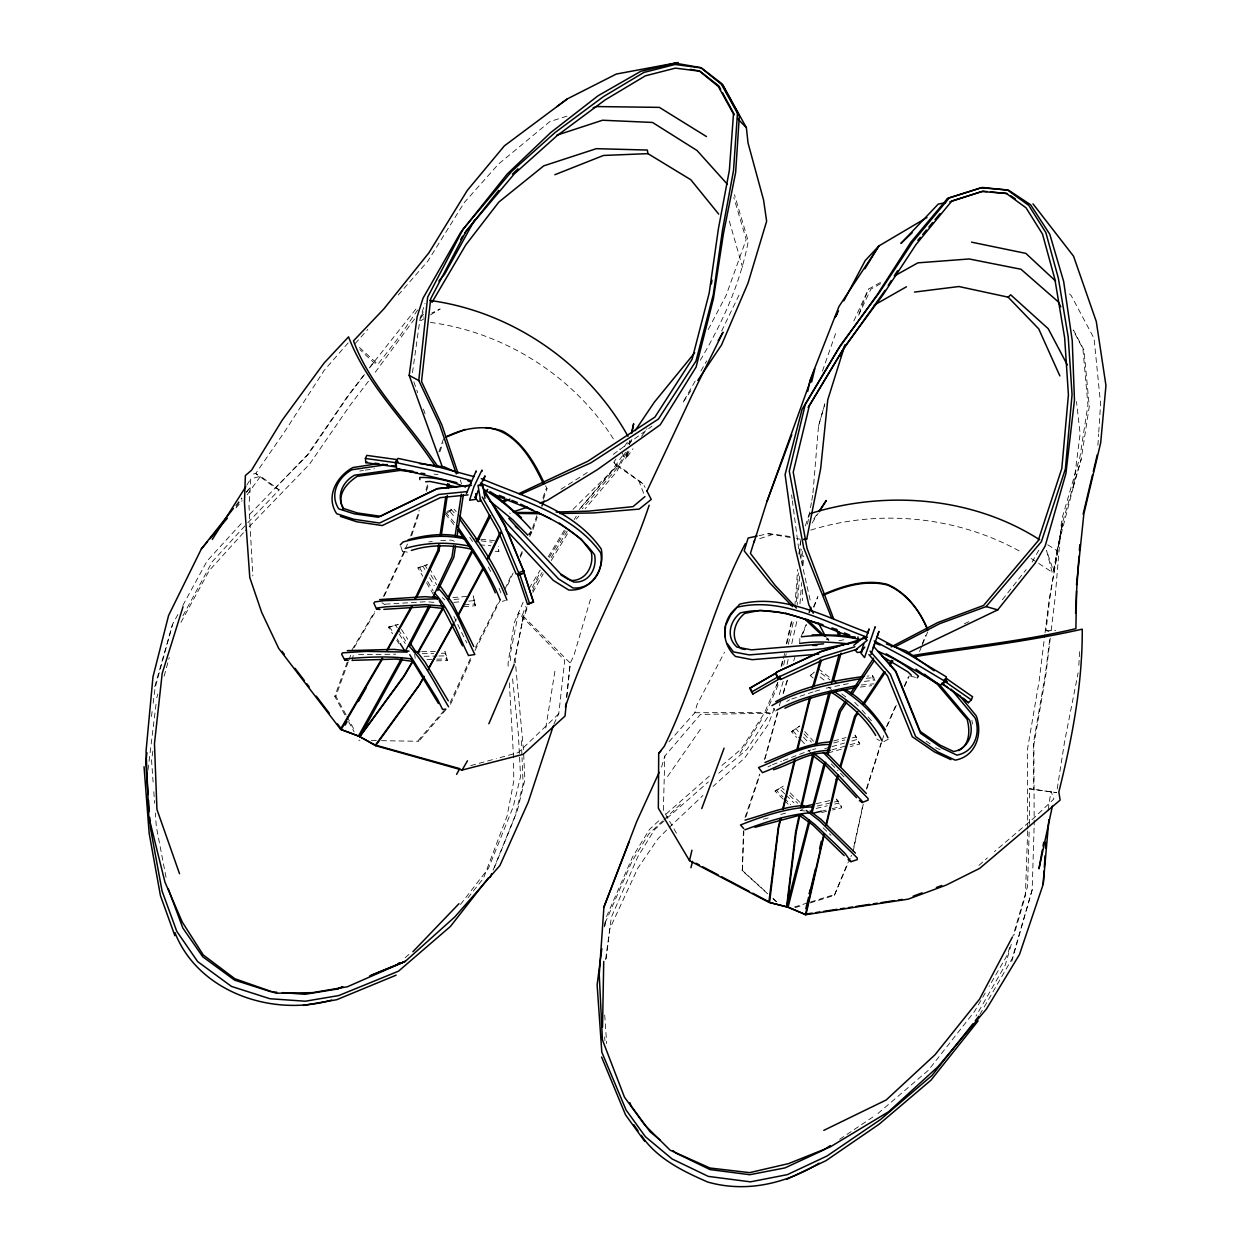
<?xml version="1.0" encoding="UTF-8"?>
<svg xmlns="http://www.w3.org/2000/svg" width="1250" height="1250" viewBox="0 0 1250 1250"><rect width="100%" height="100%" fill="white"/><g stroke="black" fill="none" stroke-linecap="round" stroke-linejoin="round"><path stroke-width="0.75" stroke-dasharray="5 3.75" d="M799.75 643.484L799.828 637.094L799.25 639.266M663.359 810.406L664.828 756.047L700.469 714.422L770.141 713.219L747.016 749.406L717.281 774.422M1029.141 832.016L1027.562 886.359L1012.953 936.172M1029.375 824.25L1029.406 788.766L1056.609 792.641L1029.406 788.766M1011.766 961.422L1032.172 889.859L1034.125 826.938M1034.172 825.016L1033.891 744.656L1045.812 675.094L1050.25 638.281M1027.672 830.812L1025.391 895.703L1013.984 935.063M1027.734 828.906L1027.312 750.219L1039.172 680.719L1044.828 634.609M767.672 893.828L742.344 870.734L743.844 831.766M742.344 870.734L743.422 830.562M1078.828 665.391L1079.656 650.594M247.859 522.703L279.172 489.859L260.516 476.25L250.719 478.906L248.984 505.875L252.844 575.922M1097.906 445.297L1098.641 434.031M1098.75 432.156L1100.594 403.984L1094.078 338.469L1071.188 295.547L1066.938 291.594M799.734 576.203L797.188 604.812M800.906 559L801.547 549.453M796.297 601.875L798.375 572.938M799.766 553.656L800.594 542.094M794.844 606.141L797.656 569.453M798.828 554L800.734 540.156M799.969 603.734L801.641 582.672M803 565.438L803.766 555.859M812.969 492.875L818.516 426.031L824.859 403.703M566.906 697.141L570.266 663.125L573.812 655.812L590.609 598.812M553.859 724.172L558.766 713.781L564.75 660.344L518.484 612.969L510.094 655.016L510.891 662.703M566.438 697.453L570.266 663.125L522.359 615.312L518.484 612.969M1049.078 631.625L1046.031 630.5L1050.219 594.406L1062.734 521.844L1081.188 459.172L1089.281 406.422L1083.984 350.125L1073.297 329.766M1051.188 630.531L1055.141 597.594L1061.609 519.906L1079.922 457.094L1087.938 404.953L1082.891 348.75L1073.188 330.297M148 770.047L156.359 701.578M1045.062 632.688L1048.609 603.875L1062.734 521.844L1053.5 570.828L1052.094 572.156L1037.609 562.719M606.125 958.906L609.891 928.531L637.906 868L658.109 838.578L667.781 828.906M1049.672 639.734L1045.469 673.641L1033.438 743.156L1033.75 790M151.484 716.531L152.203 710.828M153.156 703.203L155.078 687.969L172.594 624.234L178.172 614M1056.719 551.312L1073.375 486.906L1080.125 433.703L1076.484 401.562M152.844 751.078L151.578 760.734L153.109 782.031M604.609 926.891L605.547 919.891M604.781 925.922L605.516 920.219M605.625 959.609L611.375 917.141L637.875 856.656L654.391 829.875L665.406 819.719M412.484 372.609L420.109 318.281L424.984 303.469M1048.125 810L1051 791.188L1053.938 798.922L1033.438 818.422L994.453 851.594M1057.203 788.859L1064.594 741.562L1078.141 672.844M545.766 728.031L555.375 668.375M807.531 524.203L808.516 518.688M808.859 516.844L810.172 509.484M810.5 507.656L811.5 502.141M811.828 500.297L812.813 494.781M1052.094 572.156L1046.594 550.562L1053.5 570.828L1062.734 521.844M526.984 606.75L523.234 617.203L515.078 658.891L523.453 749.75M513.969 663.328L523.234 617.203M627.75 452.312L625.734 458.844L619.656 449M629.328 444.703L630.109 440.891M863.266 804.156L853.172 851.312L850.922 856.609M853.828 846.766L862.828 805.203M352.125 660.359L353.25 655.297M700.266 360.281C722.109 323.422 740.312 283.594 748.266 241.281L734.469 194.719M783.688 665.031L786.219 653.75M788.328 644.328L793.812 619.859M625.734 458.844L627.406 451.453M629.062 444.078L629.906 440.391M781.781 665.953L783.062 660.297M783.5 658.422L784.766 652.766M786.906 643.344L792.453 618.828M781.125 666.531L782.844 658.984M786.266 643.891L791.844 619.359M783.172 681.422L778.844 696.047M787.047 664.391L788.344 658.703M791.781 643.562L796.938 620.844M669.016 741.75L694.828 712.75L696.953 704.875L724.531 652.172M164.156 676.172L169.219 657.625M765.109 758.656L777.906 712.172M154.766 686.625L172.594 624.234M156.812 697.781L157.859 694.031M764.422 759.625L777.297 713.172M779.359 705.75L780.906 700.172M1073.375 486.906L1081.188 459.172M818.516 426.031L824.828 404.125M1011.266 944.422L1005.281 965.031L976 1016.062M1032.172 889.859L1012.109 958.719L979.859 1014.5M1009.703 947.234L1007.547 954.625L989.125 986.344M661.562 767.094L664.828 756.047M866.672 788.281L881 743.094M783.156 692.859L787.219 680.109M783.234 693.703L787.891 679.125M793.719 660.906L794.891 657.266M866.672 789.141L881.641 742.125M882.219 740.312L883.938 734.891M805.375 525.922L809.438 513.453M410.687 536.031L419.234 510.094M425.953 489.703L427.781 484.156M411.672 535.625L419.625 511.562M426.359 491.219L428.797 483.812M746.016 816.609L759.875 775.031M745.016 817.547L759.641 774.141M532.547 528.125L536.812 515.656M542.922 497.844L545.984 488.938L547.031 488.656L545.312 485.25M532.953 529.547L537.234 517.094M543.359 499.328L547.031 488.656M438.906 451.984L443.859 437.797M439.938 451.703L443.031 442.859M628.969 451.172L626.562 458.016L633 448.75M822.422 371.188L835.578 333.609M776.844 685.406L777.859 682.5M522.359 615.312L525.484 606.562M532.359 587.312L540.266 572.156M532.594 591.078L535.094 584.109L542.125 572.531M346.047 714.844L335.859 696.219L348.266 661.844M348.922 660.047L350.875 654.625M522.266 621.766L527.578 607.078M532.891 592.406L543.234 573.812M344.906 714.938L334.766 696.344L348.531 658.516M774.281 708.391L768.422 724.25L744.641 758.016L713.031 786.422M859.047 313.734L868.422 289.156L881.703 281.766M494.312 867.75L517.234 811.078L524.875 779.859L523.547 751.641M493.094 870.156L515.359 815.219L523.109 783.891L522.016 757.609M423.125 311.844L420.375 318.578L420.875 320.672L424.094 318.719M922.203 643.859L925.797 635.203M919.5 651.547L921.672 646.344M922.391 644.609L928.172 630.75M801.172 636.406L806.25 624.281M813.531 606.969L817.891 596.578L813.703 607.75M802.766 633.75L806.406 625.094M810.156 902.938L834.359 895.391L850.172 858.375M834.359 895.391L847.688 862.906M523.125 602.25L514.172 622.953L508.031 663.75L508.422 669.5M605.109 923.016L631.859 861.625L648.781 833.953L662.594 821M606.531 916.562L632.516 857.016L649.453 829.484L660.562 819.156M777.641 682.734L764.297 713.25L741.266 749L720.828 766.344M694.828 712.75L766.125 712.438L778.812 683.5M886.375 726.844L895.766 705.469M904.375 685.859L908.297 676.953M887.234 725.906L896.656 704.5M904.5 686.656L909.219 675.953M450.5 704.312L471.859 657.438M475.016 650.484L500.828 598.906M505.031 589.016L512.156 573.375M520.062 555.984L522.438 550.766M529.562 535.109L531.141 531.641M507.609 585.125L513.156 572.969M520.281 557.328L522.656 552.125M529.781 536.484L532.172 531.281M853.828 321.016L868.422 289.156M383.391 596.531L404.578 550.391M405.391 548.609L408.641 541.516M384.328 596.047L405.547 549.953M450.063 702.781L470.734 657.781M858.625 315.203L870.875 289.125L880.953 283.5M721.656 331.047L739 295.125M625.469 452.234L617.906 467.312L582.312 508.688M629.672 443.844L632.203 438.812M475.5 647.406L498.953 601.047M627.516 451.109L616.812 471.516L585.188 508.688M708.219 329.547L726.109 295.438L746.188 239.453L733.828 197.547M182.922 615.766L212.359 561.578L246.547 524.141M454.469 622.516L456.328 619.094M182.828 605.469L207.016 561.109L243.141 521.453M180.953 622.359L209.266 570.547L243.984 532.125M1032.109 562.109L1039.125 549.688M695.141 381.094L682.641 402.984L692.375 388.469M700.906 370.984L706.672 360.875M985.234 993.016L974.562 1011.375L928.406 1070.234L877.484 1113.891M354.141 647.672L375.688 611.125M352.141 649.656L374.719 611.562M529.094 588.453L540.172 570.156M548.219 556.844L564.328 530.219M551.266 560.547L568.312 532.359M551.141 557.625L567.203 531.141M574.219 519.562L576.219 516.25M549.312 557.312L565.391 530.906M616 459L613.875 462.156L616.906 466.078L578.969 509.828L611.344 471.297L624.375 453.172M812.078 523.031L818.172 513.375M246.781 485.109L250.719 478.906M739.969 753.375L762.844 717.609M624.516 446.391L627.703 441.656M813.812 518.969L816.938 514.359M417.688 309.953L400.25 335.453L377.891 364.297L373.719 362.516L359.859 349.609M641.578 436.406L646.953 428.688M667.562 776.547L702.141 726.844M414.578 318.953L373.172 375.062M423.531 314.156L420.375 318.578L423.672 316.969M236.281 506.406L242 498.547M246.563 492.25L250 487.547L246.438 492.031M364.484 374.656L348.312 395.875L308.375 454.281L275.5 487.906L255.687 473.547L252.25 474.188M370.266 367.062L373.719 362.516M368.453 381.25L349.578 405.969L309.516 464.234L245.266 530.703M363.5 375.516L347.203 396.75L307.141 455.109L248.312 515.781M369.328 367.922L417.188 307.422M460.469 904.453L488.516 868.188L513.172 806.969L520.578 776.562L518.344 733.875L512.312 676.172M467.922 897.875L483.516 878.172L507.125 815.891L513.781 781.062L513.578 759.75M1002.359 599.719L1026.156 569.625M235.766 505.5L241.688 498.016M388.422 627.219L398.234 624.5L388.422 627.219L392.594 633.766M236.016 507.953L242.203 500.641M247.156 494.797L260.516 476.25L255.687 473.547L285.109 431.016L324.156 370.391L350.172 340.578M576.328 519.078L578.859 516.109M444.187 710.406L417.516 741.328L418.813 741.281L447.969 707.281M398.25 295L427.812 261.188L464.313 202.5L498.484 164.094L549.812 121.609L567.906 115.828M355.141 343.562L367.859 329.359M527.672 535.078L530.906 531.547M529.219 534.703L531.312 532.516M669.156 827.531L702.969 795.469M573.031 509.328L616.906 466.078L613.875 462.156L643.297 484L645.062 487.422M813.078 677.938L810.281 675.656L814.203 672.031M400.828 546.438L402.375 551.172L405.141 548.516M558.766 713.781L518.281 752.609L496.328 758.609M663.984 819.703L680.562 804.156M666.125 813.984L710.609 775M666.781 818.453L708.359 781.938M978.938 865.375L987.406 857.859M405.156 957.703L409.547 953.906M810.281 675.656L814.328 672.188M800.859 810.547L803.109 808.625M446.906 513.125L453.734 508.75L456.172 511.656M791.469 731.688L799.781 726.016L791.469 731.688L796.703 737.469M613.281 454.328L651.969 426.219M839.672 1139.281L875.906 1114.953M560.938 489.266L588.266 471.906M783.203 799.219L775.109 791.141L783.266 786.094M786.734 701.5L789.5 699.797M430.531 314.812L440.172 308.953L431.922 312.969M446.953 511.484L453.734 508.75M775.109 791.141L781.453 787.219L784.156 789.891M417.922 567.906L427.375 564.688L417.922 567.906L422.734 576.188M883.828 741.625L888.234 739.25M964.312 623.859L969.469 621.328M768 766.891L770.984 765.438M783.25 760.578L811.031 749.922M772.469 764.719L781.453 761.266M813.078 691.938L791.281 699.203M759.719 538.609L773.625 534.172L790.188 536.594M794.484 907L808.859 902.516M810.656 901.953L834.016 894.688M795.266 907.594L802.719 905.266M824.75 748.672L830.156 747.125M831.969 746.609L844.609 743.016M851.844 740.953L857.266 739.406L859.75 743.938L850.438 746.594M828.078 752.953L842.984 748.719M763.391 819.281L768.562 817.812M814.922 691.312L823 689.047M832 749.859L848.141 745.312M849.938 744.812L858.906 742.297L859.75 743.938M833.672 740.969L846.094 737.531M780.75 814.469L788.156 812.422M470.719 765.609L494.5 759.109M833.75 742.984L844.906 739.938M852.344 737.906L856.062 736.906L858.906 742.297M502.312 601.328L505.375 600.5M810.797 530.094C880.109 508.391 958.297 516.562 1021.5 552.219M812.625 749.531L815.828 748.75M821.141 811.297L830.344 809.094M832.188 808.656L841.391 806.469L841.687 807.797L832.609 809.953M816.188 808.422L827.344 805.797M834.797 804.047L838.516 803.172L841.687 807.797M821.719 812.531L830.797 810.391M817.234 806.016L832.438 802.469M834.344 802.016L838.141 801.141L841.391 806.469M816.313 803.703L832.703 799.906M759.031 535.672L768.109 533.719L773.625 534.172M826.234 688.156L851.875 682.922M838.859 640.766L846.5 639.219M359.812 471.031L363.469 470.469M365.297 470.172L374.469 468.75M385.188 604.188L426.328 601.703L437.047 602.625M864.438 681.391L873.406 680.281L872.516 675.594L867.203 676.125M860.391 687.078L871.688 685.703M428.766 541.953L432.188 541.531M334.766 696.344L335.859 696.219M861.281 685.016L873.969 683.828M454.063 599.469L461.797 598.797M453.875 602.344L461.328 601.719M468.781 601.094L474.359 600.641L475.391 605.75L461.891 606.828M464.141 604.859L474.797 603.984L475.391 605.75M452.969 597.547L469.531 596.203M866.25 678.266L873.969 677.656L874.875 680.656M358.75 740.297L359.938 740.234M440.75 540.516L451.109 540.078L457.719 542.422M427.062 659.438L434.859 659.234M436.812 659.172L446.578 658.906L447.359 660.562L435.953 660.859M358.594 654.688L395.703 654.188M422.297 653.719L433.688 653.453M441.297 653.281L445.094 653.203L446.578 658.906M424.078 656.297L437.063 656.031M438.906 655.984L446.328 655.844L447.359 660.562M421.75 651.703L435.266 651.469M1046.031 630.5L1055.641 630.438M371.328 740.438L379.609 740.656M381.5 740.688L418.813 741.281M479.594 544.875L490.906 545.75M495.203 551.281L498.828 551.578L498.438 546.328M480.875 539.281L497.688 540.906M481.031 540.859L492.109 542.172M434.094 474.125L437.953 474.641M800.078 810.281L805.016 811.063M768.109 533.719L794.688 538.266M796.594 538.594L800.391 539.234M430.375 322.422C505.031 332.328 574.797 376.859 614.578 440.797M766.125 712.438L770.141 713.219M402.375 551.172L408.875 552.484M910.625 676.172L915.578 677.391M826.25 639.25L828.844 640.188L827.094 636.734M509.547 513.031L510.391 513.391M935.578 747.625L941.938 750.594M275.5 487.906L279.172 489.859M1047.75 544.828L1057.453 550.875M876.812 738.922L879.594 740.672M1031.156 558.516L1036 561.672M926.125 741.125L932.422 745.453M617.094 465.781L643.297 484M381.906 602.641L384.828 604.703M821.031 673.219L829.875 679.844M841.844 693.922L846.141 697.172M828.422 687.188L831.469 689.516M818.266 668.625L830.016 677.828M820.172 676.938L824.562 680.5M359.406 347.453L377.891 364.297M741.812 869.969L767.188 893.094M772.812 898.234L777.047 902.078M773.297 898.953L776.109 901.516M442.281 597.594L444.734 599.875M823.062 827.812L830.969 835.297M826.109 637.578L828.844 640.188M790.172 792.875L799.859 802.344M784.641 793.734L779.344 788.516L776.438 790.328L782.953 796.844M785.969 795.047L793.906 802.859M789.578 795.25L797.703 803.281M784.266 798.141L790.781 804.656M784.562 800.562L788.609 804.594M854.734 702.406L858.516 706.203M831.281 763.875L837.938 770.703M840.5 773.328L845.531 778.484M804.766 731.531L813.5 741.188M792.719 730.656L799.953 738.656M808.484 750.453L812.406 754.781M801.156 739.984L804.719 743.938M795.953 728.766L798.469 731.562M803.516 737.156L808.562 742.75M804.062 733.938L811.406 742.141M868.078 716.969L872.797 722.281M862.141 710.188L865.703 714.25M450.906 509.094L455.828 514.75M838.141 801.141L836.344 799.062L838.516 803.172M445.641 512.281L454.75 523.047M450.234 511.688L455.047 517.688M445.234 513.844L454.484 525.359M872.516 675.594L873.969 677.656M469.688 537.344L473.828 543.438M401.406 629.422L407.734 639.266M395.156 624.641L397.234 627.875M398.266 629.484L406.547 642.375M399.156 634.016L405.234 643.516M396.766 640.312L398.859 643.578M389.172 626.297L393.172 632.578M397.156 638.859L399.141 642M773.578 708.375L775.266 711.094M424.969 565.141L426.922 568.406M430.813 574.953L436.641 584.766M429.344 568.031L437.219 581.375M856.062 736.906L854.984 735.062L857.266 739.406M419.266 567.125L422.984 573.484M427.625 581.438L433.203 590.969M423.031 566.406L424.891 569.609M429.562 577.641L434.234 585.688M426.594 582.812L434.297 596.078M665.25 813.703L677.484 835.078M488.312 567.094L490.875 571.672M346.969 716.531L355.297 731.766M348.609 721.703L354.141 731.844M453.938 616.5L460.859 630.828M461.594 632.422L466.844 642.953M499.062 588.266L500.875 592.766M638.672 480.406L644.219 494.812M413.859 381.812L417.688 392.703M423.422 409.062L425.328 414.5M460.266 480.047L461.5 483.719M446.328 655.844L444.922 651.297L445.094 653.203M729.328 221.109L742.562 267.328M474.359 600.641L473.203 595.906L474.797 603.984M810.141 600.016L798.703 549.094L792.375 500.75M498.312 549.281L498.828 551.578M166.047 877.344L156.312 826.562L155.344 813.016M971.922 720.359L972.516 724.016M791.609 494.953L792.109 498.812M414.703 653.891L415.188 658.297M604.656 1036.906L604.922 1040.719M153.812 791.719L154.641 803.328M604.703 1015.047L606.672 1043.531M509.344 682.906L513.562 757.812M521.312 740.719L521.938 755.734M802.25 551.297L802.312 566.516M802.406 589.328L802.453 600.734"/><path stroke-width="1.5" d="M745.375 543.547C711.375 608.312 696.359 680.812 664.234 746.375L658.703 753.344L658.344 808.188L689.484 860.641L768.875 902.359L788.094 907.109L805.469 914.563L823.859 834.266M602.516 1027.234L603.734 961.422M1078.984 556.297L1076.594 591.031L1075.875 628.656C1024.469 640.812 971.797 646.234 919.656 654.359L912.219 655.688M857.969 636.922L857.75 641.719L822.734 648.781L749.25 654.906L733.469 651.906L727.234 643.578M1075.609 613.219L1076.594 591.031M442.094 466.234L409.188 375.391L417.125 316.812L423.062 298.125L460.656 232.422L507.141 174.094L550.578 132.688L597.938 95.859L640.812 71.297L675.219 63.156L701.094 67.688L721.922 83.734L739.344 115.672L735.656 172.453L723.484 233.438L713.406 298.828L696.094 367.078L660.219 424.812L597.594 469.516L546.984 500.594L539.844 502.984M659.156 772.344L636.766 821.438L603.922 907.078L599.234 974.547L602.422 1039.875L624.484 1097.203L644.812 1125.094L670.156 1150.203L709.984 1168.016L749.594 1172.641L788.469 1163.641L829.984 1147.062L888.641 1111.719L937.953 1066.734L986.5 1008.938L1019.469 954.516L1043.188 884.328L1044.078 870.984M1044.328 867.172L1045.078 855.734M1045.594 848.109L1045.969 842.391M456.313 473.859L439.547 424.453L418.781 380.547L427.641 297.188L463.203 229.031L511.703 171.359L555.031 132.578L603.188 96.781L643.859 72.453L675.016 64.484L701.094 67.906L721.438 84.328L737.469 113.25L733.5 170.609L722.531 229.922L713.281 294.609L695.984 361.062L658.453 419.031L590.734 462.922L520.484 494.453M1079.375 550.516L1079.781 544.734M724.75 636.656L725.547 625.609M1043.188 884.328L1048.891 819.625M566.344 702.797L565.047 716.031L523.188 754.344L462.125 770.047L375.609 745.688L359.703 736.609L341.109 729.547L382.688 658.5M1076.484 584.828L1083.859 513.844L1100.688 442.797L1105.953 385.531L1096.281 321.5L1073.562 256.219L1032.969 203.828M341.109 729.547L358.531 735.969L375.266 745.078M780.891 818.516L778.594 827.922L769.562 902.406L786.609 906.922L795.547 832.297L799.141 815.203M768.875 902.359L778.188 828L780.438 818.562M146.938 752.719L145.734 762.25L148.078 794.516M601.812 948.75L597.125 984.875L601.812 1052.172L626.094 1110.047L645.406 1136.703L672.141 1158.984L708.328 1176.406L750.453 1181.844L787.406 1174.625L826.984 1156.016L880.562 1119.516L931.984 1075.5L972.875 1023.797M491.937 502.359L505.219 525.625L523.922 571.719L504.781 525.828L481.109 484.375M438.641 544.734L437.797 550.484L414.938 598.875M440.062 535.172L445.734 496.922M447.156 487.359L447.719 483.531M453.703 545.5L452 556.906L432.875 597.422M455.109 535.984L461.328 494.141M439 550.781L439.859 545.062M441.297 535.531L447.328 495.531M448.484 487.922L449.062 484.109M455.594 545.875L453.859 557.219L437.859 590.547M457.031 536.422L463.359 494.828M711.375 283.938L711.969 280.125M1042.344 849.859L1038.984 868.797L1052.406 806.094M1043.016 846.078L1043.688 842.281M803.719 539.594L806.75 539L820.672 468.531L827.75 399.844L844.984 344.859M631.688 433.281L633.656 423.781L631.578 433M807.672 391.5L810.031 380.188L839 306.453L878.922 245.938L927 217.531M800.734 807.609L812.719 754.547M745.031 820.125C763.75 814.922 782.672 806.984 801.953 805.641L814.344 752.484M799.906 815.078L796.203 832.062L787.031 906.859L805.469 914.563M825.984 824.875L836.219 779.766M812.109 913.141L804.453 914.312L805.969 914.656L824.219 834.5M809.203 893.703L810.063 889.969M819.562 848.75L821.281 841.266M826.391 825.141L838.281 775.281M689.484 860.641L691.938 850.234M811.641 382.016L814.797 368.812L766.969 501.484L754.188 541.828M782.688 809.141L794.422 760.031M1083.141 514.156L1092.422 475.125M1093.312 471.422L1097.297 454.703M796.703 750.547L809.703 697.438M783.172 809.109L795.141 760M797.906 748.656L808.984 703.281M805.828 908.656L808.578 897.344M809.5 893.578L815.453 869.078M788.094 907.109L809.578 822.219M690.938 867.703L692.562 861.375M815.156 745.094L828.984 692.266M809.188 819.734L786.609 906.922M811.141 812.203L824.156 763.25M812.031 812.859L825.672 762.297M831.484 682.859L839.016 654.641M816.344 744.953L830.406 692.391M833.453 681.172L841.047 653.172M874.875 627.859L875.172 626.797L864.563 657.562L860.781 652.984L863.859 643.906M812.375 688.047L820.375 659.891M826.828 753.875L839.109 710.703L845.375 701.172M809.016 703.156L810.625 697.562M813.844 686.359L821.359 660.234M836.234 779.656L837.312 775.938M840 766.656L854.516 716.5M827.859 754.797L840.453 711.672L846.797 702.109M840.875 766.516L855.531 716.906L857.672 713.719M754.5 540.281L750.422 553.422L775.234 585.516L796.406 608.047M183.047 606.703L162.188 673.422L154.469 743.734L156.938 809.438L179.516 873.703M466.438 493.438L476.156 470.922L476.188 471.859M809.188 612.5L810.859 607.375M483.766 480.672L484.969 475.875L480.062 485.797M553.25 726.031L528.266 802.078L499.859 865.609L454.75 916.984L405.312 961.344L369.5 976.078M877.437 636.062L878.938 631.391L870.922 654.594M867.562 633.594L869.094 628.922L865.438 639.344M873.219 647.797L874.828 643.031L880.094 644.969M649.172 505.219C626.156 574.531 588.062 637.594 565.375 707M701.75 808.578L724.078 748.172M766.969 501.484L791.766 434.719M603.922 907.078L629 842.219M478.203 490.25L475.328 499.422L469.578 500.203L473.953 486.656L481.922 470.125L481.984 471.328M947.797 687.562L941.641 683.312L968.406 702.703L971.344 699.875L972.563 696.75L946.547 678.609L944.297 679.578L947.359 681.703M886.203 653.812L940.5 685.141L944.672 681.141L946.375 676.859L908.5 654.141L876.672 637.062M942.266 684.641L945.312 681.734L946.547 678.609M490.234 877.25L491.672 873.703M533.5 602.172L523.984 572.719L517.75 575.312L527.484 604.188L533.5 602.172L523.984 572.719M488.844 723.766L514.188 664.547M469.938 485.328L471.281 482.266L467.922 480.797M840.375 356.031L845.031 345.453M395.344 462.625L396.719 459.547L366.797 455.391L365.406 458.453L365.781 462.609L395.75 466.906L395.344 462.625L365.406 458.453M456.891 482.656L396.641 468.453L396.094 462.578L397.969 458.375L439.812 467.391L474.094 476.672M541.906 506L544.125 501.109M647.047 490.859L692.078 395L723.016 332.25L718.203 340.672M411.141 606.922L386.875 650.031M428.719 606.234L405.531 650.906M726.375 623.875L730.5 615.203L739.656 604.188C784.094 592.922 827.437 618.062 868.172 632.734M412.281 606.609L387.5 650.172M416.453 597.906L438.969 550.938M430.266 606.328L409.609 645.984M483.391 567.188L457.797 615.219M487.594 558.453L500.219 532.297M483.984 567.656L458.188 615.672M488.234 558.906L501.016 532.656M233.391 508.5L201.359 548.922L168.578 615.516L152.969 676.859L146.047 751.219L148.812 816.969L164.938 882.094L182.328 922.156L203.266 954.969L234.828 978.719L276.141 993.219L312.438 992.656L347.359 986.781L405.312 961.344L371.281 975.188M472.266 549.688L448.609 596.359M476.562 541.062L489.453 515.156M473.141 550.484L448.25 598.922M477.5 541.828L490.594 515.828M443.328 606.734L417.625 652.516L424.906 661.797L448.281 700.828M443.781 607.562L417.938 653.047M1012.359 937.109L979.609 999.094L935.047 1054.734L886.188 1099.984L823.781 1130.375M838.5 310.938L834.938 317.656L836.938 314.391M843.859 300.844L865.25 260.5L878.922 245.938L864.922 268.766M401.891 657.719L358.531 735.969M402.25 659.688L359.719 736.844L404.078 676.328L412.984 661.359M453.203 623.766L428.781 667.906M453.547 624.219L428 669.891M456.609 774.344L459.734 768.625L377.141 745.594M474.594 220.047L444.672 274.109L438.875 281.078M424.078 676.359L419.328 684.891L375.234 745.312M424.219 676.641L419.469 685.078L375.609 745.688M345.109 725.094L347.016 721.719M358.438 701.453L366.047 687.953M382.109 658.359L340.516 729.219L342.25 730.156L337.531 723.969M460.703 239.562L462.609 236.219M462.125 770.047L467.469 760.797M412.766 660.828L404 675.812L359.703 736.609M431.953 302.391L465.812 244.844L498.812 202.094L543.734 165.859L596.328 148.672L647.344 150.047L647.938 153.641L690.781 179.719L718.688 214.078M808.094 407.438L842.547 350.375L885.109 290.297M819.188 511.766L826.281 500.516L819.016 511.281M212.281 539.438L245.797 486.672M888.219 285.422L891.313 280.547M894.422 275.672L897.531 270.797M850.594 693.219L873.563 658.25M852.078 694.141L874.25 660.656M854.609 716.359L857.781 711.562M863.062 703.578L884.234 671.625M889.531 663.641L891.641 660.438L892.875 660.891L889.672 665.688M864.078 704.109L885.406 672.094M697.781 380.406L721.547 344.938L748.047 283.031L766.641 221.203L763.562 199.984L748.031 142.938L746.375 127.672L722.578 84.547M635.156 430.625L654.297 402.234L694.703 352.797M407.266 652.078L365.969 651.375L342.484 652.844L341.609 654.172L344.672 659.953L345.453 658.844C367.547 656.984 390.297 655.703 412.266 659.047M488.594 877.641L450.437 926.437L398.516 971.172L338.734 995.562L305.328 1001.219L269.938 998.734L231.484 986.422L197.641 961.594L176.766 931.328L162.094 891.109L150.562 828.672L149.734 817.281M975.281 1020.75L978.875 1016.188M917.219 677.797L918.484 676.219C906.875 665.297 892.234 657.266 877.547 651.172M978.109 1020.906L930.922 1080.234L879.187 1124.156L825.906 1160.719L786.594 1179.391M464.781 233.031L498.734 190.453M907.453 653.156L997.734 609.875L1035.203 563.062L1045.172 545.984L1065.906 473.562L1074.469 400.125L1072.234 340.531L1063.641 281.406L1049.781 234.25L1030.578 204.734L1008.609 190.203L982.25 187.453L947.438 198.578L910.844 242.25L877.234 294.688L838.531 348.672L802.094 409.312L785.094 474.563L795.312 548.281L808.891 604.953L813.266 613.234M894.703 646.938L939.656 623.703L986.109 606.578L1041.375 541.703L1065.391 468.938L1072.062 394.625L1068.219 337.047L1058.344 278.125L1045.859 232.609L1028.781 205.437L1007.422 189.953L981.094 187.781L949.422 197.688L912.703 242L879.453 292.453L840.484 345.281L805.234 404.594L789.281 471.172L803.688 547.766L831.781 618.469M917.812 240.359L920.281 237.406M922.75 234.438L926.437 230M928.906 227.031L932.609 222.594M935.063 219.641L940 213.719M437.375 598.75L383.891 600.703L374.859 601.922L373.859 603.234L376.531 609.031L377.422 607.969L385.797 606.828L425.812 604.672L443.031 606.062M201.359 548.922L207.547 541.609M210.016 538.688L227.359 518.203M658.703 753.344L661.281 750.438M487.719 489.406L484.438 492.984L505.891 522.547L558.516 578.906L573.016 587.984C592.297 589.359 604.219 570.547 600.719 552.859C572.875 513.734 522.406 501.312 480.375 483.109M412.922 951.703L458.953 903.734M400.297 544.859L403.109 541.938C423.266 536.469 445.234 533.953 465.688 539.203M864.766 647.094L861.922 650.859M853.813 645.344L864.391 636.656L867.141 640.359L855.234 650.156L857.281 652.516L862.156 651.906M512.438 174.125L518 168.812M912.109 232.812L900.906 243.422L938.234 204.109L945.672 202.672M749.672 688.297L775.953 673.094L778.703 679.281L752.953 694.016L749.672 688.297L775.953 673.094M914.469 292.078L958.891 286.531L1008.141 297.156L1010.672 294.812L1048.219 328.703L1067.328 364.922M396.375 965.281L399.297 962.75M958.672 750.609C970.062 744.422 970.125 730.359 967.125 719.344L937.484 684.359L915.938 669.188M644.922 496.625L633 506.641L588.547 511.141L556.125 512.047M744.828 829.844C765.078 822.203 787.203 814.984 808.719 812.922M678.25 62.5L616.328 74.047L567.234 98.938L504.375 145.859L467.281 190.438L428.859 252.875L383.891 308.875L353.5 340.844C370.156 386.516 407.359 420.922 433.781 460.781L438.109 466.797M556.891 106.594L567.234 98.938M771.891 705.656C798.562 689.938 830.281 684.078 860.453 678.719M775.781 701.656C802.297 686.531 833.656 680.594 863.656 676.469M830.219 1145.625L823.906 1149.859L784.984 1167.906L749.734 1174.719L710.094 1169.594L675.766 1153.016L672.906 1150.656M776.672 710.172C801.437 696.391 830.109 691.016 857.656 685.359M784.922 708.203C806.766 697.609 830.922 692.281 854.75 687.766M751.406 692.125L777.234 677.297L778.703 679.281M874.281 305.078L906.469 286.766M894.391 275.984L917.906 262.844L969.219 258.969L1020.969 269.25L1058.188 301.766L1060.828 306.797M836.156 691.5L837.047 691.016M891.156 646.953L937.688 622.594L983.578 605.438L1038.125 540.797L1061.812 468.484L1068.422 394.828L1064.641 337.719L1054.828 279.031L1042.5 234.063L1026.047 207.828L1006.281 193.375L981.906 191.516L951.844 200.969L915.984 244.563L883.188 294.531L844.5 346.984L809.266 405.984L793.219 472.172L807.078 548.578L833.734 619.047M527.484 604.188L532.484 602.031M485 498.406L482.672 484.578L480.734 485.266M764.953 762.5C786.062 753.859 807.297 743.281 830.109 741.969M819.094 1163.203C785.688 1183.656 746.062 1192.969 707.719 1182.031C682.906 1171.219 656.781 1158.531 641.297 1135.344M501.547 501.594L506.75 499.203M518.906 493.609L587.828 461.234L654.938 417.078L692.094 359.297L709.188 293.078L718.391 228.875L729.375 170.219L733.484 113.969L718.312 86.484L699.594 71.188L675.391 68.125L645.359 75.844L605.172 99.891L557.203 135.547L514.203 174.016L466.109 231.141L430.672 298.781L421.531 381.516L441.922 425.078L457.828 472.719M854.891 646.75L822.688 656.719L778.5 677.125L780.75 679.453L824.016 659.484L857.172 649.219M947.438 198.578L949.422 197.688M502.891 502.281L509.922 499.156M411.375 550.438C430.922 544.125 451.844 544.922 471.672 549.188M517.75 575.312L523.75 573.188M396.141 975.172L336.703 999.719L303.406 1005.406M337.266 989.031L342.641 986.844L337.266 989.031L305.031 994.297L282.422 992.625M445.547 437.109C463.094 428.25 483.797 424.438 502.719 431.125C522.922 442.328 534.953 463.219 544.438 483.547M446.594 436.859L465.219 429.406M823.25 595.297C843.312 586.422 865.969 579.391 887.859 585.141C906.625 593.484 919.547 610.469 927.281 629.047M554.875 174.719L603.5 155.453L647.938 153.641M823.047 594.547C843.125 585.703 865.75 578.734 887.625 584.484C907.078 593.016 919.906 610.938 927.953 630M859.406 800.516L862.156 802.5L868.125 800.156L867.969 798.391L823.297 752.5M408.063 539.781C425.703 535 445.234 532.266 463.078 537.297C475.094 554.969 487.047 573.078 495.266 592.797M773.469 769.734C791.516 764.172 808.641 751.766 828.078 752.953M913.172 896.187L922.094 892.859M936.359 887.531L941.703 885.531M519.359 572.391L524.047 570.719M405.141 548.516C426.578 542.062 449.516 541.75 471.266 546.562M754.938 827.312L802.391 814.469M513.047 511.906L527.344 507.141M556.828 135.188L602.547 120.234L652.516 122.453L697.062 150.531L727.359 184.234M848.125 859.641L850.984 861.672L857.266 859.625L857.203 857.922L819.641 820.844L806.25 810.453M949.859 201.875L983.031 191.156L986.797 191.547M593.234 107.734L596.844 106.562L659.359 107.375L706.453 136.562M837.312 646.391L821.016 651.438L776.312 672.281L820.828 651.75L866.047 637.75M842.75 644.703L846.375 643.578M365.781 462.609L367.391 462.141M810.172 513.609C885.625 490.016 972.484 496.625 1039.656 539.781M813.766 813.047L821.141 811.297M813.438 806.891C788.844 807.328 763.406 815.891 740.5 824.984L743.734 828.625M814.5 804.125L805.391 806.234L801.953 805.641M757.203 536.062L748.125 538.016L744.188 550.906L770.078 583.25L792.547 606.562M474.547 497.078L475.484 496.891M914.078 656.953L923.156 655.281C976.328 647.484 1029.828 641.047 1082.25 629.156C1082.547 684.219 1072.109 738.75 1058.828 792L1060.125 800.109L979.703 868.359L946.078 885.141L908.172 899.156L805.969 914.656M801.422 636.812C820.734 634.469 840.797 635.312 859.859 639.391M799.75 643.484C815.859 640.859 832.578 642.25 848.719 643.906M331.641 1000.109C272.578 1017.172 198.469 992.406 174.922 932.594M482.672 484.578L478.016 485.328L480.641 500.906L478.125 501.453L475.328 497.781M569.812 580.438C585.516 581.75 594.219 566.25 591.312 552.219L581.141 539.062L559.359 523.062M815.953 912.562L819.781 911.969M823.625 911.391L837.031 909.344M840.875 908.766L844.703 908.188M848.531 907.594L852.375 907.016M856.203 906.438L869.625 904.391M873.453 903.797L877.297 903.219M881.125 902.641L894.547 900.594M898.375 900.016L902.203 899.422M378.672 463.562L352.875 467.547C336.594 476.438 325.328 496.438 336.641 513.688L353.703 519.266L379.625 523.016L438.766 494.453L467.25 491.578M387.375 464.516L351.922 469.75C338.016 477.266 329.234 494.359 338.719 508.844L354.125 513.812L378.359 517.266L436.969 488.828L471.516 485.344M383.828 609.359L426.813 606.625L442.625 608.375M352.125 660.359L396.344 659.062L413.141 661.469M379.656 599.578L425 596.688L438.312 597.656M803.766 539.375L806.75 539M347.297 650.641L394.172 649.375L409.016 651.141M460.438 486.203L437.453 488.531L380.203 516.25L357.406 512.969L343.719 508.531C335.75 496.266 342.578 481.578 354.578 475.172L397.547 469.156L412.937 471.25M466.188 485.625L470.016 485.234M468.062 494.891L440.359 497.641L382.234 525.562L356.734 521.781L340.375 516.391M445.812 709.141L442.578 709.422L437.625 699.5L409.766 654.703M425.641 481.766L429.906 481.453L456.281 486.844M823.563 643.844L751.516 649.859L737.062 647.141C725.703 637.531 729.688 621.266 740.328 612.891C779.625 603.656 818.047 624.922 854.156 638.016M818.766 654.125L752.219 659.688L735.469 656.438C720.609 642.984 721.25 619.562 737.172 607.219C782.328 596.469 826.062 622.578 867.406 637.297M414.031 651.828L419.828 651.734M559.625 513.484L593.609 512.953L639.219 509.094L651.25 499.422L646.828 490.859M812.203 634.891L836.609 635.172L855.344 637.094M813.078 645.422L816.984 645.422M514.016 512.469L538.969 512.531M516.078 513.453L540.734 513.719M830.203 750.359C806.25 750.453 784.406 764.188 762.469 772.656L758.531 767.531C781.078 758.734 803.578 744.734 828.172 744.5M273 991.938L276.766 992.219M990.547 191.922L1007.469 193.625M783.156 612.797L760.094 610.359L744.766 613.359C733.812 622.016 729.547 638.781 741.266 648.75L744.922 649.453M475.469 538.703L479 539.109M419.562 463.609L444.234 466.891L457.875 473M376.531 609.031L379.938 609.484M417.266 472.688L400.375 470.375L357.188 476.344C347.75 482.531 338.219 492.422 341.5 504.719M421.031 473.203L424.781 473.719M374.891 463.219L378.641 463.766M382.375 464.297L386.125 464.844M391.75 465.656L395.5 466.203M344.672 659.953L348.172 660.453M690.359 69.359L699.594 70.969L718.812 85.891L720.656 89.281M971.5 242.156L1025.828 253.375L1055.594 281.047M429.797 300.438C512.297 311.547 587.578 363.703 628 436.312M396.094 462.578L438.203 471.703L471.203 480.625M485.406 427.578C515.484 429.891 531.875 459.344 543.391 483.797M986.109 606.578L997.734 609.875M785.078 613L822.984 624.75M271.125 991.797L234.625 980.156L202.766 956.797L182.812 928L168.203 888.625M886.422 644L906.219 650.953L934.156 670.797M499.203 495.422L504.625 497.531M511.844 500.359L517.266 502.469M489.938 492.906C526.828 508.719 570.172 520.781 594.562 554.812C597.406 568.438 588.844 583.359 573.656 582.047L560.391 573.719L508.812 518.438M481.313 478.625C523.406 496.781 573.828 509.5 601.281 549.062C605.219 569.672 591.109 591.484 568.766 590.031L553.344 580.453L505.484 529.188M831.953 627.875L837.281 630.047M844.391 632.938L849.719 635.109M465.469 487.047C451.141 481.219 435.234 477.047 419.719 477.5L419.891 479.656M950.891 759.625L934.469 751.953L912.312 736.766L887.484 675.781L868.891 654.578M520.766 504.172L533.047 510.188M536.562 511.906L550.594 518.781M696 863.203L699.438 865.016M702.891 866.844L718.359 875.031M721.797 876.844L749.312 891.406M752.75 893.219L768.219 901.406M409.188 375.391L418.781 380.547M874.203 640.953L906.547 658.297L944.672 681.141M881.953 656.188L908 671.938L911.344 675.281M801.828 814.375L814.563 824.281L834.797 843.375L845.062 853.469L850.984 861.672M799.406 815.375L812.813 825L844.141 855.578M810 811.031L821.062 819.453L855.438 853.094M813.031 753.156C831.969 765.891 846.359 784.469 861.938 801L862.156 802.5M560.844 574.844L568.312 579.516M484.656 489.891C501.859 500.437 517.531 513.938 530.891 529.016M489.766 500.891L512.875 519.891L527.672 535.078M813.719 756.219L825.984 765.656L856.516 797.688M489.906 491.5L495.578 495.141L521.5 517.672M1010.594 195.703L1015.297 198.828M950.875 689.688L960.109 696.047M963.188 698.172L968.406 702.703M945.312 681.734L971.344 699.875M924.312 674.188L940.047 685.297L969.516 720.172C974.484 733.359 968.328 748.859 953.641 751.531L939.922 745.062L920.172 731.375L895.828 671.156L879.141 652.078M417.625 652.516L415.125 650.75L409.844 642.547M832.953 680.125L835.734 682.234M830 691.422C847.984 702.844 864.578 717 875.719 735.438M834.5 691.844C853.578 704.078 872.094 720.438 882.031 741.016M845.484 689.641C862.172 698.781 874.891 714.375 885.406 729.969M841.875 689.078C860.625 700.828 878.422 717.797 887.938 737.781M660.062 1140.031L650.062 1131.766L631.312 1106.188L629.797 1102.625M439.562 589.672C456.438 607.625 463.875 632.703 474.859 654.5L468.5 655.531C457.766 634.375 450.641 609.938 434.141 592.562M826.922 753.125L866.313 793.469M515.297 526.219L517.859 528.578M434.297 596.078L437.969 599.469M804.484 618.797L822.172 635.406M806.984 619.312L824.75 636.266M801.25 803.703L804.016 806.406M737.547 118.656L746.375 127.672M1008.141 297.156L1038.703 328.844L1059.859 375.906M870.094 651.141L890.453 674.406L915.641 736.578L938.109 752.094L955.203 760.141C975.969 756.5 982.922 733.922 976.281 715.922L960.125 696.203M873.438 646.203L895.609 671.562L920.5 733.266L941.484 747.828L956.891 755.125C974.312 752.062 980.875 733.406 975.172 718.062L951.047 689.094M459.516 518.984C477.609 544.391 496 570.641 506.906 600.078M459.844 516.031C478.266 540.203 496.172 565.953 506.938 594.547M737.469 113.25L739.344 115.672M282 651.281L284.359 654.375M295 668.297L304.453 680.672M306.812 683.766L309.172 686.859M316.266 696.141L329.25 713.156M340.516 729.219L278.672 648.359L261.719 612.469L249.781 577.531L244.453 502.656L245.375 475.5L251.453 470.328L282.203 420.156L324.094 363.047L348.562 336.844C366.016 383.125 402.922 418.547 430.281 458.906L435.906 466.844M865.719 638.641L864.391 636.656M644.703 1141.391L625.5 1114.781L601.578 1057.016M633.766 1124.797L638.078 1130.828M457.031 525.75C472.922 549.484 489.844 573.188 500.141 600M457.953 529.688L463.078 537.297M410.922 658.5L438.453 703.5M408.609 645.609C425.312 662.953 435.984 686.031 448.578 706.781M400.141 643.562L404.125 649.844M439.203 600.609L462.516 645.844M439.172 584.703L452.672 603.484L473.734 646.469M750.156 687.859L752.953 694.016M482.234 497.016L500.031 528.172L519.031 573.75L516.156 574.031L497.547 529.422L480.188 499.031M722.484 92.672L734.422 114.703M818.516 623.156L825.531 636.406M396.719 459.547L397.953 461.906M775.516 673.5L777.234 677.297M836.172 629.141L839.094 636.234M838.656 631.438L840.062 634.984M342.156 506.422L343.453 509.812M174.859 935.672L160.422 895.578L149.156 833.297L144.047 766.734M519.906 574.781L529.641 603.766M779.766 676.141L780.75 679.453M467.984 543.969L468.25 544.922M475.688 493.594L476.016 496.766M148.5 800.203L149.312 811.594"/></g></svg>
